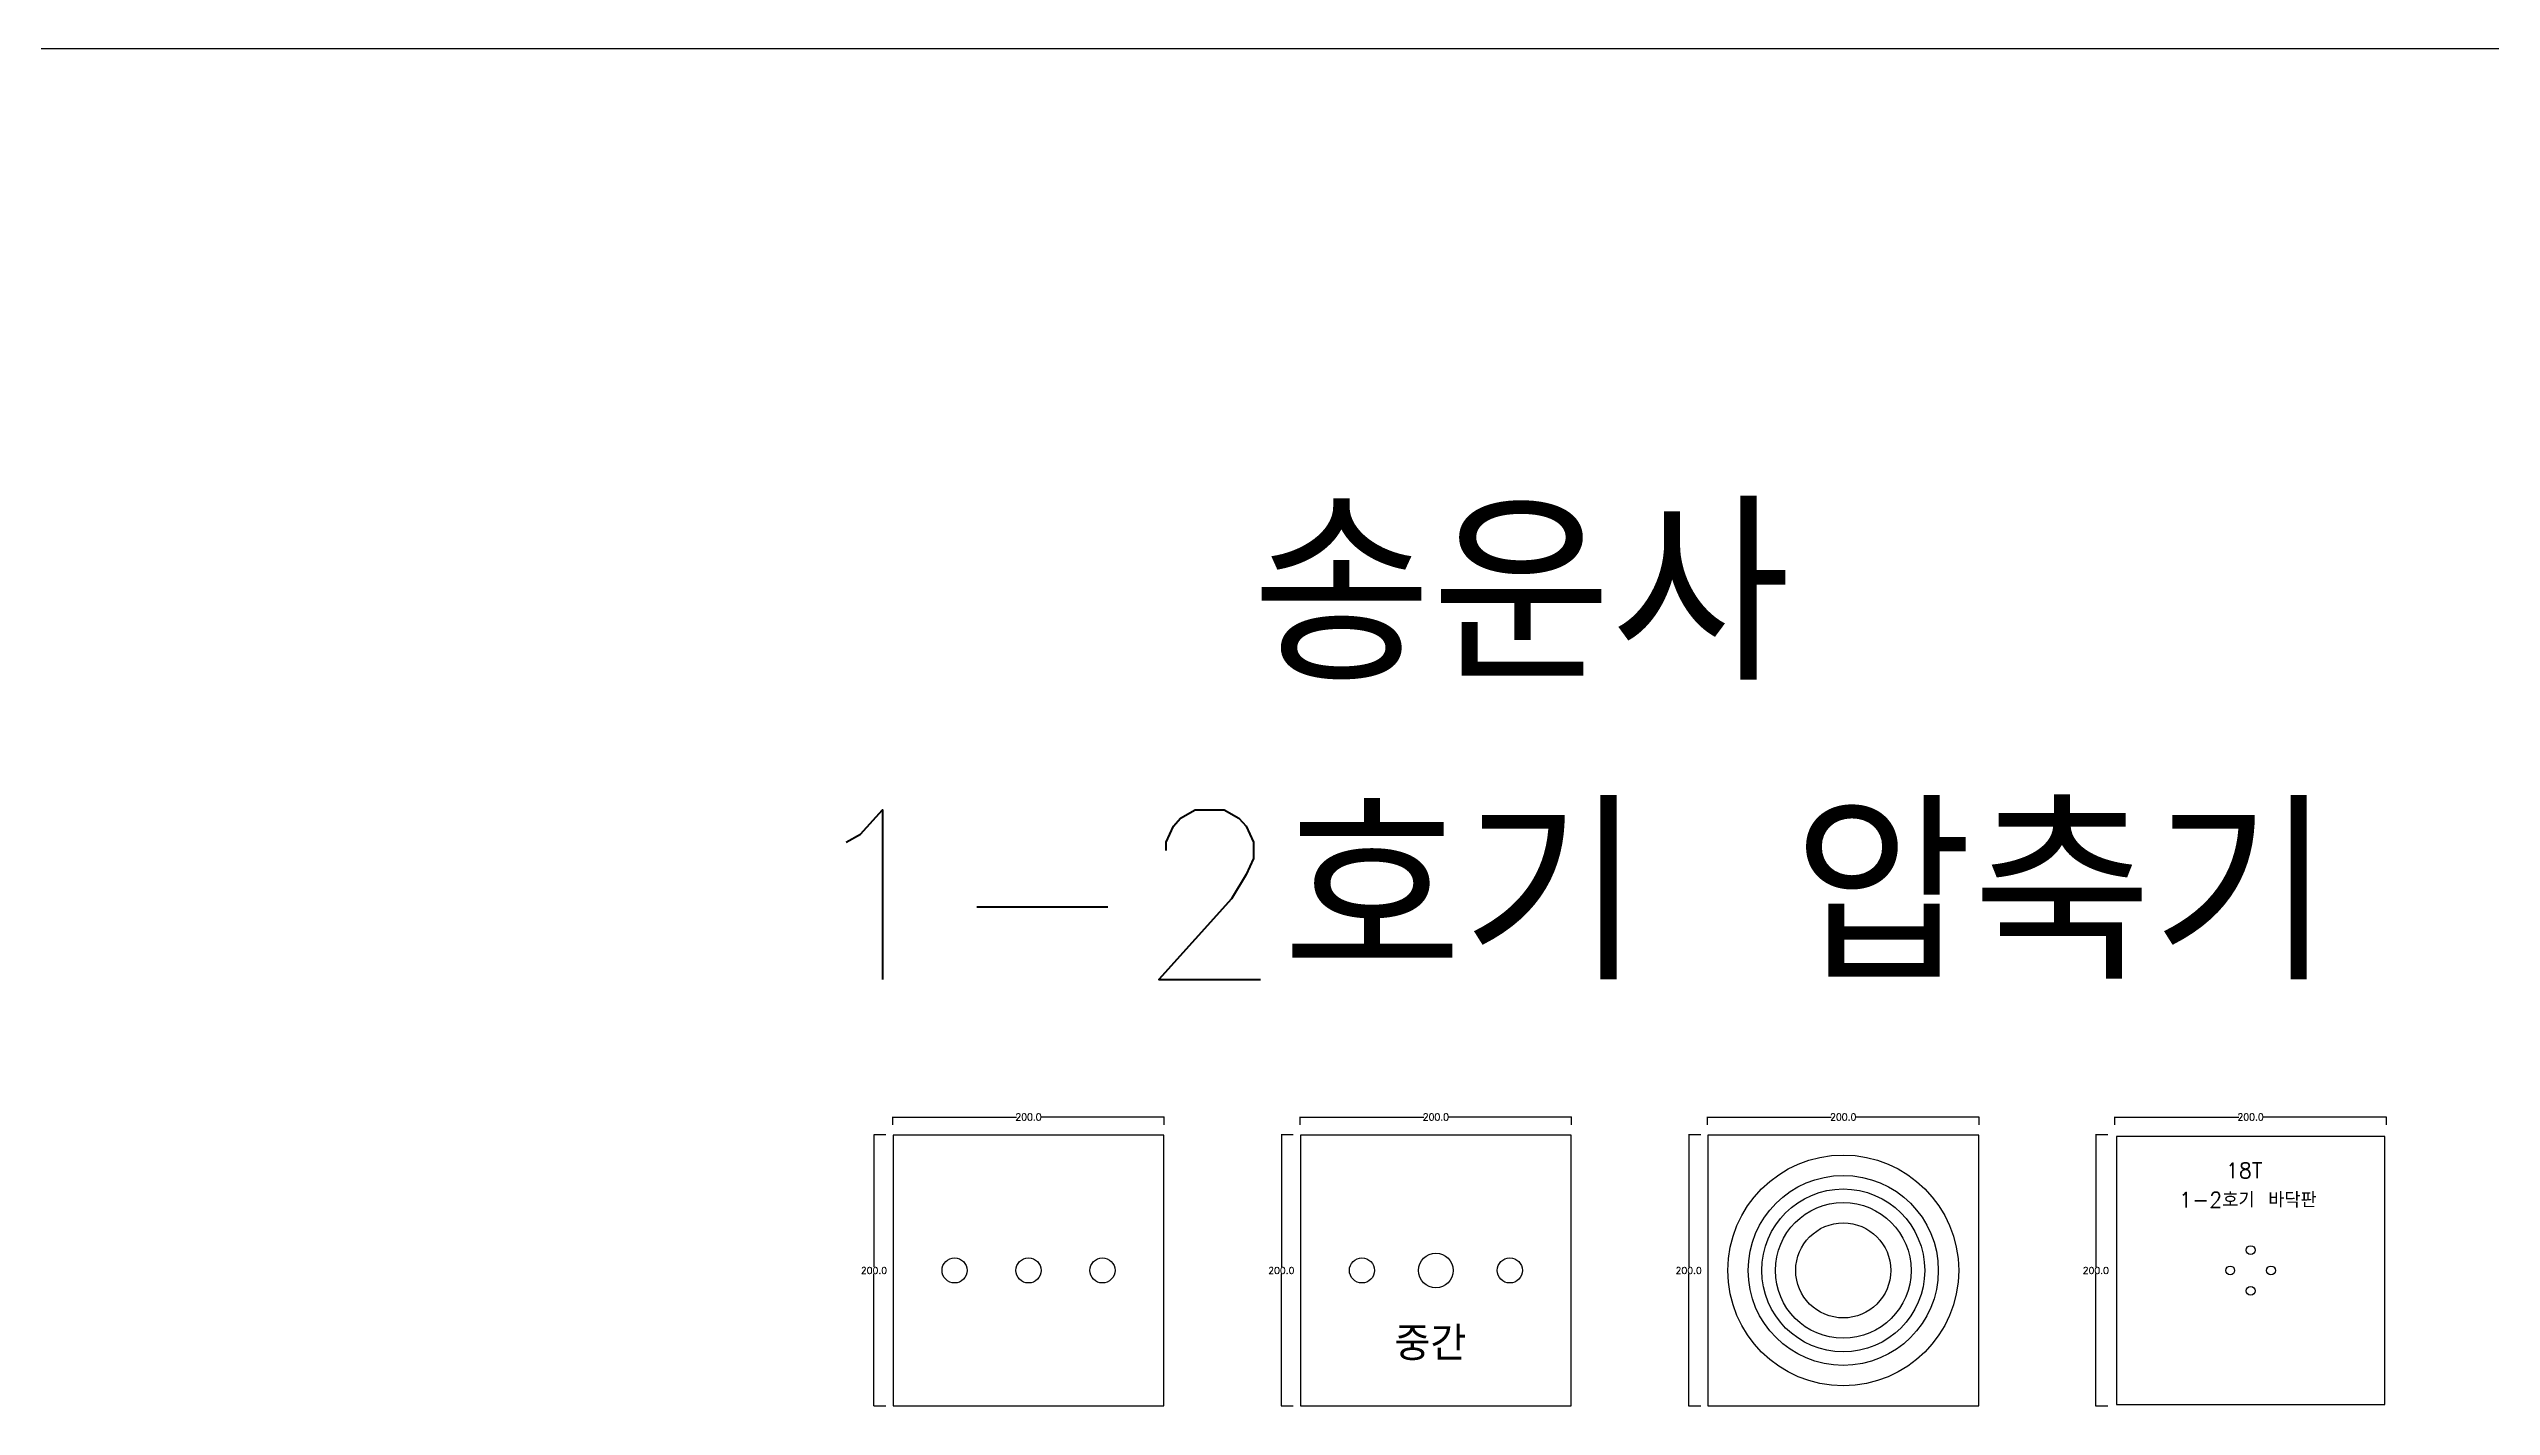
# Model space of a CAD drawing. Header units: millimetres. Extents: x 37110 to 56310, y -3510 to 5490.
# Drawn here: x 40839 to 42637, y 890 to 1890 of the extents above; entities that cross this region are included whole.
import ezdxf

# ---------------------------------------------------------------- set-up
doc = ezdxf.new("R2010")
doc.units = ezdxf.units.MM
for name, color, linetype in [('TEXT', 3, 'Continuous'), ('볼트 구멍', 7, 'Continuous'), ('치구', 7, 'Continuous'), ('치수', 7, 'Continuous')]:
    doc.layers.add(name, color=color, linetype=linetype)
doc.styles.get("Standard").update_dxf_attribs({"font": 'txt.shx', "bigfont": 'whgtxt.shx'})
doc.dimstyles.get("Standard").update_dxf_attribs({"dimtxt": 7, "dimasz": 0.18, "dimexe": 0.18, "dimexo": 0.0625, "dimgap": 0.09, "dimtad": 0, "dimtih": 1, "dimtoh": 1, "dimdec": 1, "dimzin": 0, "dimdsep": 46, "dimtxsty": 'Standard', "dimcen": 0.09, "dimadec": 0, "dimazin": 0, "dimtfac": 1, "dimtdec": 1, "dimtofl": 0, "dimtmove": 0, "dimatfit": 3, "dimfxl": 0, "dimtolj": 1, "dimtzin": 0, "dimarcsym": 0})

# ---------------------------------------------------------------- blocks, each defined once
blk = doc.blocks.new('*D2142')
at = {"layer": 'Defpoints', "color": 0, "linetype": 'Continuous'}
for p in [(42260, 1103), (42060, 1097.1), (42260, 1097.1)]:
    blk.add_point(p, dxfattribs=at)
at = {"layer": '치수', "color": 0, "linetype": 'Continuous', "lineweight": -2}
for p, q in [((42060, 1097.2), (42060, 1103.2)), ((42060.2, 1103), (42151.2, 1103)), ((42259.8, 1103), (42168.8, 1103)), ((42260, 1097.2), (42260, 1103.2))]:
    blk.add_line(p, q, dxfattribs=at)
at = {"layer": '치수', "color": 0, "linetype": 'Continuous'}
for points in [[(42060.2, 1103), (42060.2, 1103), (42060, 1103)], [(42259.8, 1103), (42259.8, 1103), (42260, 1103)]]:
    blk.add_solid(points, dxfattribs=at)
at = {"layer": '치수', "color": 0, "linetype": 'Continuous', "insert": (42160, 1103), "char_height": 5, "attachment_point": 5}
blk.add_mtext('\\A1;200.0', dxfattribs=at)
blk = doc.blocks.new('*D2143')
at = {"layer": 'Defpoints', "color": 0, "linetype": 'Continuous'}
for p in [(41660, 1103), (41460, 1097.1), (41660, 1097.1)]:
    blk.add_point(p, dxfattribs=at)
at = {"layer": '치수', "color": 0, "linetype": 'Continuous', "lineweight": -2}
for p, q in [((41460, 1097.2), (41460, 1103.2)), ((41460.2, 1103), (41551.2, 1103)), ((41659.8, 1103), (41568.8, 1103)), ((41660, 1097.2), (41660, 1103.2))]:
    blk.add_line(p, q, dxfattribs=at)
at = {"layer": '치수', "color": 0, "linetype": 'Continuous'}
for points in [[(41460.2, 1103), (41460.2, 1103), (41460, 1103)], [(41659.8, 1103), (41659.8, 1103), (41660, 1103)]]:
    blk.add_solid(points, dxfattribs=at)
at = {"layer": '치수', "color": 0, "linetype": 'Continuous', "insert": (41560, 1103), "char_height": 5, "attachment_point": 5}
blk.add_mtext('\\A1;200.0', dxfattribs=at)
blk = doc.blocks.new('*D2144')
at = {"layer": 'Defpoints', "color": 0, "linetype": 'Continuous'}
for p in [(41455.1, 1090), (41446.2, 890), (41455.1, 890)]:
    blk.add_point(p, dxfattribs=at)
at = {"layer": '치수', "color": 0, "linetype": 'Continuous', "lineweight": -2}
for p, q in [((41455, 1090), (41446, 1090)), ((41446.2, 1089.8), (41446.2, 992.6)), ((41446.2, 890.2), (41446.2, 987.4)), ((41455, 890), (41446, 890))]:
    blk.add_line(p, q, dxfattribs=at)
at = {"layer": '치수', "color": 0, "linetype": 'Continuous'}
for points in [[(41446.2, 1089.8), (41446.2, 1089.8), (41446.2, 1090)], [(41446.2, 890.2), (41446.2, 890.2), (41446.2, 890)]]:
    blk.add_solid(points, dxfattribs=at)
at = {"layer": '치수', "color": 0, "linetype": 'Continuous', "insert": (41446.2, 990), "char_height": 5, "attachment_point": 5}
blk.add_mtext('\\A1;200.0', dxfattribs=at)
blk = doc.blocks.new('*D2145')
at = {"layer": 'Defpoints', "color": 0, "linetype": 'Continuous'}
for p in [(42055.1, 1090), (42046.2, 890), (42055.1, 890)]:
    blk.add_point(p, dxfattribs=at)
at = {"layer": '치수', "color": 0, "linetype": 'Continuous', "lineweight": -2}
for p, q in [((42055, 1090), (42046, 1090)), ((42046.2, 1089.8), (42046.2, 992.6)), ((42046.2, 890.2), (42046.2, 987.4)), ((42055, 890), (42046, 890))]:
    blk.add_line(p, q, dxfattribs=at)
at = {"layer": '치수', "color": 0, "linetype": 'Continuous'}
for points in [[(42046.2, 1089.8), (42046.2, 1089.8), (42046.2, 1090)], [(42046.2, 890.2), (42046.2, 890.2), (42046.2, 890)]]:
    blk.add_solid(points, dxfattribs=at)
at = {"layer": '치수', "color": 0, "linetype": 'Continuous', "insert": (42046.2, 990), "char_height": 5, "attachment_point": 5}
blk.add_mtext('\\A1;200.0', dxfattribs=at)
blk = doc.blocks.new('*D2146')
at = {"layer": 'Defpoints', "color": 0, "linetype": 'Continuous'}
for p in [(41755.1, 1090), (41746.2, 890), (41755.1, 890)]:
    blk.add_point(p, dxfattribs=at)
at = {"layer": '치수', "color": 0, "linetype": 'Continuous', "lineweight": -2}
for p, q in [((41755, 1090), (41746, 1090)), ((41746.2, 1089.8), (41746.2, 992.6)), ((41746.2, 890.2), (41746.2, 987.4)), ((41755, 890), (41746, 890))]:
    blk.add_line(p, q, dxfattribs=at)
at = {"layer": '치수', "color": 0, "linetype": 'Continuous'}
for points in [[(41746.2, 1089.8), (41746.2, 1089.8), (41746.2, 1090)], [(41746.2, 890.2), (41746.2, 890.2), (41746.2, 890)]]:
    blk.add_solid(points, dxfattribs=at)
at = {"layer": '치수', "color": 0, "linetype": 'Continuous', "insert": (41746.2, 990), "char_height": 5, "attachment_point": 5}
blk.add_mtext('\\A1;200.0', dxfattribs=at)
blk = doc.blocks.new('*D2147')
at = {"layer": 'Defpoints', "color": 0, "linetype": 'Continuous'}
for p in [(41960, 1103), (41760, 1097.1), (41960, 1097.1)]:
    blk.add_point(p, dxfattribs=at)
at = {"layer": '치수', "color": 0, "linetype": 'Continuous', "lineweight": -2}
for p, q in [((41760, 1097.2), (41760, 1103.2)), ((41760.2, 1103), (41851.2, 1103)), ((41959.8, 1103), (41868.8, 1103)), ((41960, 1097.2), (41960, 1103.2))]:
    blk.add_line(p, q, dxfattribs=at)
at = {"layer": '치수', "color": 0, "linetype": 'Continuous'}
for points in [[(41760.2, 1103), (41760.2, 1103), (41760, 1103)], [(41959.8, 1103), (41959.8, 1103), (41960, 1103)]]:
    blk.add_solid(points, dxfattribs=at)
at = {"layer": '치수', "color": 0, "linetype": 'Continuous', "insert": (41860, 1103), "char_height": 5, "attachment_point": 5}
blk.add_mtext('\\A1;200.0', dxfattribs=at)
blk = doc.blocks.new('*D2160')
at = {"layer": 'Defpoints', "color": 0, "linetype": 'Continuous'}
for p in [(42354.9, 1090), (42346, 890), (42354.9, 890)]:
    blk.add_point(p, dxfattribs=at)
at = {"layer": '치수', "color": 0, "linetype": 'Continuous', "lineweight": -2}
for p, q in [((42354.8, 1090), (42345.8, 1090)), ((42346, 1089.8), (42346, 992.6)), ((42346, 890.2), (42346, 987.4)), ((42354.8, 890), (42345.8, 890))]:
    blk.add_line(p, q, dxfattribs=at)
at = {"layer": '치수', "color": 0, "linetype": 'Continuous'}
for points in [[(42345.9, 1089.8), (42346, 1089.8), (42346, 1090)], [(42345.9, 890.2), (42346, 890.2), (42346, 890)]]:
    blk.add_solid(points, dxfattribs=at)
at = {"layer": '치수', "color": 0, "linetype": 'Continuous', "insert": (42346, 990), "char_height": 5, "attachment_point": 5}
blk.add_mtext('\\A1;200.0', dxfattribs=at)
blk = doc.blocks.new('*D2161')
at = {"layer": 'Defpoints', "color": 0, "linetype": 'Continuous'}
for p in [(42560, 1103), (42360, 1097.1), (42560, 1097.1)]:
    blk.add_point(p, dxfattribs=at)
at = {"layer": '치수', "color": 0, "linetype": 'Continuous', "lineweight": -2}
for p, q in [((42360, 1097.2), (42360, 1103.2)), ((42360.2, 1103), (42451.2, 1103)), ((42559.8, 1103), (42468.8, 1103)), ((42560, 1097.2), (42560, 1103.2))]:
    blk.add_line(p, q, dxfattribs=at)
at = {"layer": '치수', "color": 0, "linetype": 'Continuous'}
for points in [[(42360.2, 1103), (42360.2, 1103), (42360, 1103)], [(42559.8, 1103), (42559.8, 1103), (42560, 1103)]]:
    blk.add_solid(points, dxfattribs=at)
at = {"layer": '치수', "color": 0, "linetype": 'Continuous', "insert": (42460, 1103), "char_height": 5, "attachment_point": 5}
blk.add_mtext('\\A1;200.0', dxfattribs=at)

msp = doc.modelspace()

# ---------------------------------------------------------------- linework, layer by layer
at = {"color": 6}
msp.add_line((56310, 1890), (37110, 1890), dxfattribs=at)
at = {"layer": '볼트 구멍', "color": 3}
for centre, radius in [((42160, 990), 85), ((42160, 990), 70), ((42160, 990), 60), ((42160, 990), 50), ((42160, 990), 35), ((42460, 1005), 3.25), ((41560, 990), 9.25), ((41860, 990), 12.75), ((42445, 990), 3.25), ((42475, 990), 3.25), ((42460, 975), 3.25)]:
    msp.add_circle(centre, radius, dxfattribs=at)
at = {"layer": '볼트 구멍', "color": 1}
for centre in [(41505.55, 990), (41614.45, 990), (41805.55, 990), (41914.45, 990)]:
    msp.add_circle(centre, 9.25, dxfattribs=at)
at = {"layer": '치구'}
for points in [[(41460.25, 1089.75), (41460.25, 890.25), (41659.75, 890.25), (41659.75, 1089.75)], [(41760.25, 1089.75), (41760.25, 890.25), (41959.75, 890.25), (41959.75, 1089.75)], [(42060.25, 1089.75), (42060.25, 890.25), (42259.75, 890.25), (42259.75, 1089.75)], [(42361.25, 1088.75), (42361.25, 891.25), (42558.75, 891.25), (42558.75, 1088.75)]]:
    msp.add_lwpolyline(points, close=True, dxfattribs=at)

# ---------------------------------------------------------------- texts
at = {"color": 1}
msp.add_text('중간', height=25, dxfattribs=at).set_placement((41829.544, 923.694))
at = {"layer": 'TEXT', "linetype": 'Continuous'}
for s, p in [('송운사', (41724.572, 1424.829)), ('1-2호기 압축기', (41393.462, 1204.226))]:
    msp.add_text(s, height=125, dxfattribs=at).set_placement(p)
at = {"layer": 'TEXT', "color": 1}
for s, p in [('18T', (42441.685, 1058.017)), ('1-2호기 바닥판', (42407.305, 1036.355))]:
    msp.add_text(s, height=11.25, dxfattribs=at).set_placement(p)

# ---------------------------------------------------------------- dimensions: what is measured, and where the dimension line sits
at = {"layer": '치수', "color": 4, "linetype": 'Continuous'}
for base, p1, p2, picture, middle in [((41660, 1102.99), (41460, 1097.107), (41660, 1097.107), '*D2143', (41560, 1102.99)), ((41960, 1102.99), (41760, 1097.107), (41960, 1097.107), '*D2147', (41860, 1102.99)), ((42260, 1102.99), (42060, 1097.107), (42260, 1097.107), '*D2142', (42160, 1102.99)), ((42560, 1102.99), (42360, 1097.107), (42560, 1097.107), '*D2161', (42460, 1102.99))]:
    dim = msp.add_linear_dim(base=base, p1=p1, p2=p2, dimstyle='Standard', override={"dimtxt": 5}, dxfattribs=at)
    dim.commit()
    dim.dimension.update_dxf_attribs({"geometry": picture, "text_midpoint": middle})
for base, p1, p2, picture, middle in [((41446.204, 890), (41455.109, 1090), (41455.109, 890), '*D2144', (41446.204, 990)), ((41746.204, 890), (41755.109, 1090), (41755.109, 890), '*D2146', (41746.204, 990)), ((42046.204, 890), (42055.109, 1090), (42055.109, 890), '*D2145', (42046.204, 990)), ((42345.954, 890), (42354.859, 1090), (42354.859, 890), '*D2160', (42345.954, 990))]:
    dim = msp.add_linear_dim(base=base, p1=p1, p2=p2, angle=90, dimstyle='Standard', override={"dimtxt": 5}, dxfattribs=at)
    dim.commit()
    dim.dimension.update_dxf_attribs({"geometry": picture, "text_midpoint": middle})

doc.saveas('drawing.dxf')
